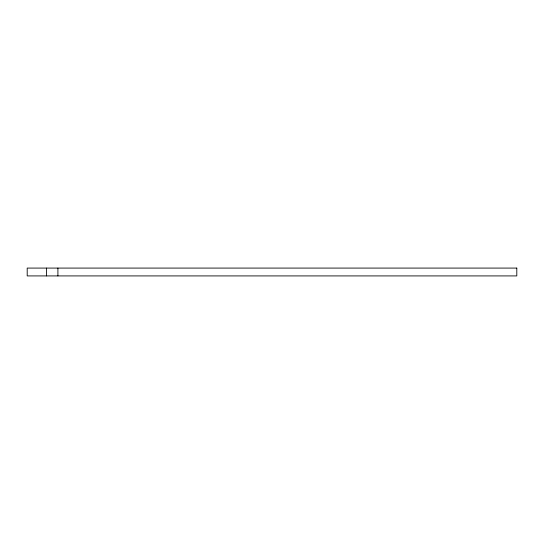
<?xml version="1.0" encoding="UTF-8"?>
<svg xmlns="http://www.w3.org/2000/svg" width="544" height="544" viewBox="0 0 544 544"><rect width="100%" height="100%" fill="white"/><g stroke="black" fill="none" stroke-linecap="round" stroke-linejoin="round"><path stroke-width="0.82" d="M57.909 268.083L57.909 275.917M46.444 268.083L46.444 275.917M516.8 268.083L27.2 268.083L27.2 275.917L516.8 275.917L516.8 268.083"/></g></svg>
